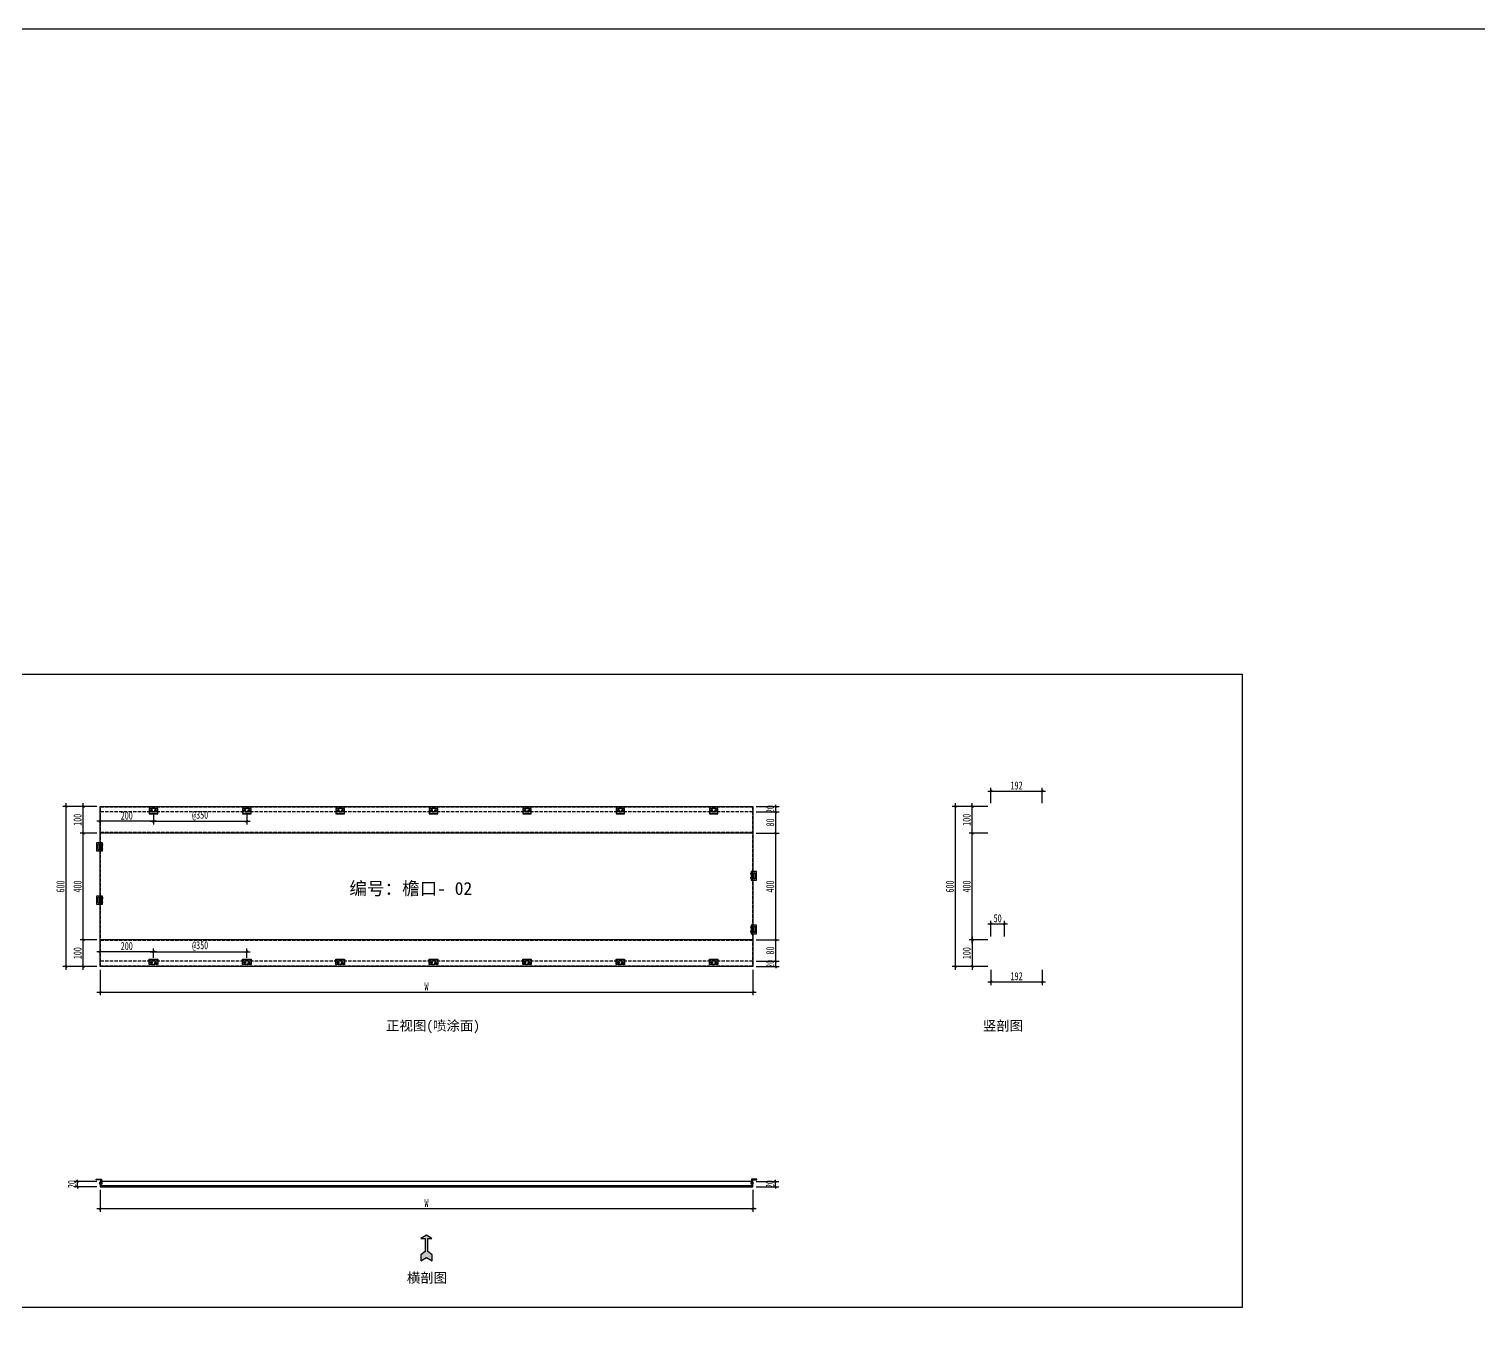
# Model space of a CAD drawing. Header units: millimetres. Extents: x 1519249 to 1604651, y -416196 to -347833.
# Drawn here: x 1579075 to 1584507, y -368923 to -364055 of the extents above; entities that cross this region are included whole.
import ezdxf

# ---------------------------------------------------------------- set-up
doc = ezdxf.new("R2010")
doc.units = ezdxf.units.MM
doc.header["$LTSCALE"] = 1000
doc.header["$MEASUREMENT"] = 0
for name, pattern in [('__DASH', [0.35, 0.25, -0.1]), ('CENTER', [2, 1.25, -0.25, 0.25, -0.25]), ('CENTERX2', [4, 2.5, -0.5, 0.5, -0.5]), ('DOTE', [2.42, 2, -0.2, 0.02, -0.2])]:
    doc.linetypes.add(name, pattern=pattern)
doc.layers.get('Defpoints').update_dxf_attribs({"color": 190})
for name, color, linetype in [('@@@@H @ 1', 2, 'Continuous'), ('BH-图层', 2, 'Continuous'), ('DIM_IDEN', 3, 'Continuous'), ('PJ', 4, 'Continuous'), ('PUB_DIM', 3, 'Continuous'), ('XC', 3, 'Continuous'), ('zx', 1, 'DOTE'), ('穿孔铝板', 161, 'Continuous')]:
    doc.layers.add(name, color=color, linetype=linetype)
doc.styles.add('黑体', font='simhei.ttf', dxfattribs={"width": 0.7})
doc.dimstyles.new('副本 BZ-6', dxfattribs={"dimscale": 12, "dimtxt": 2.5, "dimasz": 0.5, "dimexe": 1, "dimexo": 1, "dimgap": 0.5, "dimtad": 1, "dimdec": 0, "dimdsep": 46, "dimtxsty": '黑体', "dimblk": 'ARCHTICK', "dimcen": 3, "dimdle": 1, "dimclrd": 1, "dimclre": 1, "dimclrt": 2, "dimadec": 1, "dimazin": 0, "dimtfac": 1, "dimtdec": 0, "dimtix": 1, "dimtmove": 2, "dimatfit": 3, "dimldrblk": 'DOTSMALL', "dimfxl": 0, "dimtolj": 1, "dimtzin": 0, "dimarcsym": 0})

# ---------------------------------------------------------------- blocks, each defined once
blk = doc.blocks.new('_ArchTick')
at = {"color": 0, "linetype": 'ByBlock', "const_width": 0.5}
blk.add_lwpolyline([(-0.71, -0.71), (0.71, 0.71)], dxfattribs=at)
blk = doc.blocks.new('*D181')
at = {"color": 1, "lineweight": -2, "transparency": 16777216}
for p, q in [((1582611.3, -367480.6), (1582611.3, -367056.6)), ((1582669.3, -367068.6), (1582599.3, -367068.6)), ((1582669.3, -367468.6), (1582599.3, -367468.6))]:
    blk.add_line(p, q, dxfattribs=at)
at = {"layer": 'Defpoints', "color": 0, "transparency": 16777216}
for p in [(1582611.3, -367068.6), (1582681.3, -367068.6), (1582681.3, -367468.6)]:
    blk.add_point(p, dxfattribs=at)
at = {"color": 1, "lineweight": -2, "transparency": 16777216, "xscale": 6, "yscale": 6, "zscale": 6}
for p, rotation in [((1582611.3, -367068.6), 90), ((1582611.3, -367468.6), 270)]:
    blk.add_blockref('_ArchTick', p, dxfattribs=dict(at, rotation=rotation))
at = {"color": 2, "transparency": 16777216, "insert": (1582590.2, -367268.6), "char_height": 30, "attachment_point": 5, "rotation": 90, "style": '黑体'}
blk.add_mtext('\\A1;400', dxfattribs=at)
blk = doc.blocks.new('_DotSmall')
at = {"color": 0, "linetype": 'ByBlock', "const_width": 0.5}
blk.add_lwpolyline([(-0.0625, 0, 1), (0.0625, 0, 1)], format="xyb", close=True, dxfattribs=at)
blk = doc.blocks.new('*D182')
at = {"color": 1, "lineweight": -2, "transparency": 16777216}
for p, q in [((1582669.3, -366968.6), (1582599.3, -366968.6)), ((1582611.3, -367080.6), (1582611.3, -366956.6)), ((1582669.3, -367068.6), (1582599.3, -367068.6))]:
    blk.add_line(p, q, dxfattribs=at)
at = {"layer": 'Defpoints', "color": 0, "transparency": 16777216}
for p in [(1582611.3, -366968.6), (1582681.3, -366968.6), (1582681.3, -367068.6)]:
    blk.add_point(p, dxfattribs=at)
at = {"color": 1, "lineweight": -2, "transparency": 16777216, "xscale": 6, "yscale": 6, "zscale": 6}
for p, rotation in [((1582611.3, -366968.6), 90), ((1582611.3, -367068.6), 270)]:
    blk.add_blockref('_ArchTick', p, dxfattribs=dict(at, rotation=rotation))
at = {"color": 2, "transparency": 16777216, "insert": (1582590.2, -367018.6), "char_height": 30, "attachment_point": 5, "rotation": 90, "style": '黑体'}
blk.add_mtext('\\A1;100', dxfattribs=at)
blk = doc.blocks.new('*D183')
at = {"color": 1, "lineweight": -2, "transparency": 16777216}
for p, q in [((1582669.3, -366911.2), (1582885.3, -366911.2)), ((1582681.3, -366956.6), (1582681.3, -366899.2)), ((1582873.3, -366956.6), (1582873.3, -366899.2))]:
    blk.add_line(p, q, dxfattribs=at)
at = {"layer": 'Defpoints', "color": 0, "transparency": 16777216}
for p in [(1582873.3, -366911.2), (1582681.3, -366968.6), (1582873.3, -366968.6)]:
    blk.add_point(p, dxfattribs=at)
at = {"color": 1, "lineweight": -2, "transparency": 16777216, "xscale": 6, "yscale": 6, "zscale": 6, "rotation": 180}
blk.add_blockref('_ArchTick', (1582681.3, -366911.2), dxfattribs=at)
at = {"color": 1, "lineweight": -2, "transparency": 16777216, "xscale": 6, "yscale": 6, "zscale": 6}
blk.add_blockref('_ArchTick', (1582873.3, -366911.2), dxfattribs=at)
at = {"color": 2, "transparency": 16777216, "insert": (1582777.3, -366890.2), "char_height": 30, "attachment_point": 5, "style": '黑体'}
blk.add_mtext('\\A1;192', dxfattribs=at)
blk = doc.blocks.new('*D184')
at = {"color": 1, "lineweight": -2, "transparency": 16777216}
for p, q in [((1582669.3, -367468.6), (1582599.3, -367468.6)), ((1582611.3, -367456.6), (1582611.3, -367580.6)), ((1582669.3, -367568.6), (1582599.3, -367568.6))]:
    blk.add_line(p, q, dxfattribs=at)
at = {"layer": 'Defpoints', "color": 0, "transparency": 16777216}
for p in [(1582681.3, -367468.6), (1582611.3, -367568.6), (1582681.3, -367568.6)]:
    blk.add_point(p, dxfattribs=at)
at = {"color": 1, "lineweight": -2, "transparency": 16777216, "xscale": 6, "yscale": 6, "zscale": 6}
for p, rotation in [((1582611.3, -367468.6), 90), ((1582611.3, -367568.6), 270)]:
    blk.add_blockref('_ArchTick', p, dxfattribs=dict(at, rotation=rotation))
at = {"color": 2, "transparency": 16777216, "insert": (1582590.2, -367518.6), "char_height": 30, "attachment_point": 5, "rotation": 90, "style": '黑体'}
blk.add_mtext('\\A1;100', dxfattribs=at)
blk = doc.blocks.new('*D185')
at = {"color": 1, "lineweight": -2, "transparency": 16777216}
for p, q in [((1582681.3, -367580.6), (1582681.3, -367638)), ((1582873.3, -367580.6), (1582873.3, -367638)), ((1582669.3, -367626), (1582885.3, -367626))]:
    blk.add_line(p, q, dxfattribs=at)
at = {"layer": 'Defpoints', "color": 0, "transparency": 16777216}
for p in [(1582681.3, -367568.6), (1582873.3, -367568.6), (1582873.3, -367626)]:
    blk.add_point(p, dxfattribs=at)
at = {"color": 1, "lineweight": -2, "transparency": 16777216, "xscale": 6, "yscale": 6, "zscale": 6, "rotation": 180}
blk.add_blockref('_ArchTick', (1582681.3, -367626), dxfattribs=at)
at = {"color": 1, "lineweight": -2, "transparency": 16777216, "xscale": 6, "yscale": 6, "zscale": 6}
blk.add_blockref('_ArchTick', (1582873.3, -367626), dxfattribs=at)
at = {"color": 2, "transparency": 16777216, "insert": (1582777.3, -367605), "char_height": 30, "attachment_point": 5, "style": '黑体'}
blk.add_mtext('\\A1;192', dxfattribs=at)
blk = doc.blocks.new('*D186')
at = {"color": 1, "lineweight": -2, "transparency": 16777216}
for p, q in [((1582669.3, -366968.6), (1582536.3, -366968.6)), ((1582548.3, -367580.6), (1582548.3, -366956.6)), ((1582669.3, -367568.6), (1582536.3, -367568.6))]:
    blk.add_line(p, q, dxfattribs=at)
at = {"layer": 'Defpoints', "color": 0, "transparency": 16777216}
for p in [(1582548.3, -366968.6), (1582681.3, -366968.6), (1582681.3, -367568.6)]:
    blk.add_point(p, dxfattribs=at)
at = {"color": 1, "lineweight": -2, "transparency": 16777216, "xscale": 6, "yscale": 6, "zscale": 6}
for p, rotation in [((1582548.3, -366968.6), 90), ((1582548.3, -367568.6), 270)]:
    blk.add_blockref('_ArchTick', p, dxfattribs=dict(at, rotation=rotation))
at = {"color": 2, "transparency": 16777216, "insert": (1582527.2, -367268.6), "char_height": 30, "attachment_point": 5, "rotation": 90, "style": '黑体'}
blk.add_mtext('\\A1;600', dxfattribs=at)
blk = doc.blocks.new('*D187')
at = {"color": 1, "lineweight": -2, "transparency": 16777216}
for p, q in [((1579329.9, -367468.6), (1579267, -367468.6)), ((1579279, -367580.6), (1579279, -367456.6)), ((1579329.9, -367568.6), (1579267, -367568.6))]:
    blk.add_line(p, q, dxfattribs=at)
at = {"layer": 'Defpoints', "color": 0, "transparency": 16777216}
for p in [(1579279, -367468.6), (1579341.9, -367468.6), (1579341.9, -367568.6)]:
    blk.add_point(p, dxfattribs=at)
at = {"color": 1, "lineweight": -2, "transparency": 16777216, "xscale": 6, "yscale": 6, "zscale": 6}
for p, rotation in [((1579279, -367468.6), 90), ((1579279, -367568.6), 270)]:
    blk.add_blockref('_ArchTick', p, dxfattribs=dict(at, rotation=rotation))
at = {"color": 2, "transparency": 16777216, "insert": (1579257.8, -367518.6), "char_height": 30, "attachment_point": 5, "rotation": 90, "style": '黑体'}
blk.add_mtext('\\A1;100', dxfattribs=at)
blk = doc.blocks.new('*D188')
at = {"color": 1, "lineweight": -2, "transparency": 16777216}
for p, q in [((1579279, -367480.6), (1579279, -367056.6)), ((1579329.9, -367068.6), (1579267, -367068.6)), ((1579329.9, -367468.6), (1579267, -367468.6))]:
    blk.add_line(p, q, dxfattribs=at)
at = {"layer": 'Defpoints', "color": 0, "transparency": 16777216}
for p in [(1579279, -367068.6), (1579341.9, -367068.6), (1579341.9, -367468.6)]:
    blk.add_point(p, dxfattribs=at)
at = {"color": 1, "lineweight": -2, "transparency": 16777216, "xscale": 6, "yscale": 6, "zscale": 6}
for p, rotation in [((1579279, -367068.6), 90), ((1579279, -367468.6), 270)]:
    blk.add_blockref('_ArchTick', p, dxfattribs=dict(at, rotation=rotation))
at = {"color": 2, "transparency": 16777216, "insert": (1579257.8, -367268.6), "char_height": 30, "attachment_point": 5, "rotation": 90, "style": '黑体'}
blk.add_mtext('\\A1;400', dxfattribs=at)
blk = doc.blocks.new('*D189')
at = {"color": 1, "lineweight": -2, "transparency": 16777216}
for p, q in [((1579329.9, -366968.6), (1579267, -366968.6)), ((1579279, -367080.6), (1579279, -366956.6)), ((1579329.9, -367068.6), (1579267, -367068.6))]:
    blk.add_line(p, q, dxfattribs=at)
at = {"layer": 'Defpoints', "color": 0, "transparency": 16777216}
for p in [(1579279, -366968.6), (1579341.9, -366968.6), (1579341.9, -367068.6)]:
    blk.add_point(p, dxfattribs=at)
at = {"color": 1, "lineweight": -2, "transparency": 16777216, "xscale": 6, "yscale": 6, "zscale": 6}
for p, rotation in [((1579279, -366968.6), 90), ((1579279, -367068.6), 270)]:
    blk.add_blockref('_ArchTick', p, dxfattribs=dict(at, rotation=rotation))
at = {"color": 2, "transparency": 16777216, "insert": (1579257.8, -367018.6), "char_height": 30, "attachment_point": 5, "rotation": 90, "style": '黑体'}
blk.add_mtext('\\A1;100', dxfattribs=at)
blk = doc.blocks.new('*D190')
at = {"color": 1, "lineweight": -2, "transparency": 16777216}
for p, q in [((1579329.9, -366968.6), (1579202.4, -366968.6)), ((1579214.4, -367580.6), (1579214.4, -366956.6)), ((1579329.9, -367568.6), (1579202.4, -367568.6))]:
    blk.add_line(p, q, dxfattribs=at)
at = {"layer": 'Defpoints', "color": 0, "transparency": 16777216}
for p in [(1579214.4, -366968.6), (1579341.9, -366968.6), (1579341.9, -367568.6)]:
    blk.add_point(p, dxfattribs=at)
at = {"color": 1, "lineweight": -2, "transparency": 16777216, "xscale": 6, "yscale": 6, "zscale": 6}
for p, rotation in [((1579214.4, -366968.6), 90), ((1579214.4, -367568.6), 270)]:
    blk.add_blockref('_ArchTick', p, dxfattribs=dict(at, rotation=rotation))
at = {"color": 2, "transparency": 16777216, "insert": (1579193.2, -367268.6), "char_height": 30, "attachment_point": 5, "rotation": 90, "style": '黑体'}
blk.add_mtext('\\A1;600', dxfattribs=at)
blk = doc.blocks.new('*D191')
at = {"color": 1, "lineweight": -2, "transparency": 16777216}
for p, q in [((1579341.9, -367580.6), (1579341.9, -367676.4)), ((1581788.8, -367580.6), (1581788.8, -367676.4)), ((1579329.9, -367664.4), (1581800.8, -367664.4))]:
    blk.add_line(p, q, dxfattribs=at)
at = {"layer": 'Defpoints', "color": 0, "transparency": 16777216}
for p in [(1579341.9, -367568.6), (1581788.8, -367568.6), (1581788.8, -367664.4)]:
    blk.add_point(p, dxfattribs=at)
at = {"color": 1, "lineweight": -2, "transparency": 16777216, "xscale": 6, "yscale": 6, "zscale": 6, "rotation": 180}
blk.add_blockref('_ArchTick', (1579341.9, -367664.4), dxfattribs=at)
at = {"color": 1, "lineweight": -2, "transparency": 16777216, "xscale": 6, "yscale": 6, "zscale": 6}
blk.add_blockref('_ArchTick', (1581788.8, -367664.4), dxfattribs=at)
at = {"color": 2, "transparency": 16777216, "insert": (1580565.4, -367643.4), "char_height": 30, "attachment_point": 5, "style": '黑体'}
blk.add_mtext('\\A1;W', dxfattribs=at)
blk = doc.blocks.new('*D192')
at = {"color": 1, "lineweight": -2, "transparency": 16777216}
for p, q in [((1581874.8, -367548.6), (1581874.8, -367542.6)), ((1581800.8, -367548.6), (1581886.8, -367548.6)), ((1581800.8, -367568.6), (1581886.8, -367568.6)), ((1581874.8, -367568.6), (1581874.8, -367548.6)), ((1581874.8, -367568.6), (1581874.8, -367574.6))]:
    blk.add_line(p, q, dxfattribs=at)
at = {"layer": 'Defpoints', "color": 0, "transparency": 16777216}
for p in [(1581788.8, -367548.6), (1581788.8, -367568.6), (1581874.8, -367548.6)]:
    blk.add_point(p, dxfattribs=at)
at = {"color": 1, "lineweight": -2, "transparency": 16777216, "xscale": 6, "yscale": 6, "zscale": 6}
for p, rotation in [((1581874.8, -367548.6), 270), ((1581874.8, -367568.6), 90)]:
    blk.add_blockref('_ArchTick', p, dxfattribs=dict(at, rotation=rotation))
at = {"color": 2, "transparency": 16777216, "insert": (1581853.6, -367558.6), "char_height": 30, "attachment_point": 5, "rotation": 90, "style": '黑体'}
blk.add_mtext('\\A1;20', dxfattribs=at)
blk = doc.blocks.new('*D193')
at = {"color": 1, "lineweight": -2, "transparency": 16777216}
for p, q in [((1581800.8, -367468.6), (1581886.8, -367468.6)), ((1581874.8, -367560.6), (1581874.8, -367456.6)), ((1581800.8, -367548.6), (1581886.8, -367548.6))]:
    blk.add_line(p, q, dxfattribs=at)
at = {"layer": 'Defpoints', "color": 0, "transparency": 16777216}
for p in [(1581788.8, -367468.6), (1581874.8, -367468.6), (1581788.8, -367548.6)]:
    blk.add_point(p, dxfattribs=at)
at = {"color": 1, "lineweight": -2, "transparency": 16777216, "xscale": 6, "yscale": 6, "zscale": 6}
for p, rotation in [((1581874.8, -367468.6), 90), ((1581874.8, -367548.6), 270)]:
    blk.add_blockref('_ArchTick', p, dxfattribs=dict(at, rotation=rotation))
at = {"color": 2, "transparency": 16777216, "insert": (1581853.6, -367508.6), "char_height": 30, "attachment_point": 5, "rotation": 90, "style": '黑体'}
blk.add_mtext('\\A1;80', dxfattribs=at)
blk = doc.blocks.new('*D194')
at = {"color": 1, "lineweight": -2, "transparency": 16777216}
for p, q in [((1581874.8, -367480.6), (1581874.8, -367056.6)), ((1581800.8, -367068.6), (1581886.8, -367068.6)), ((1581800.8, -367468.6), (1581886.8, -367468.6))]:
    blk.add_line(p, q, dxfattribs=at)
at = {"layer": 'Defpoints', "color": 0, "transparency": 16777216}
for p in [(1581788.8, -367068.6), (1581874.8, -367068.6), (1581788.8, -367468.6)]:
    blk.add_point(p, dxfattribs=at)
at = {"color": 1, "lineweight": -2, "transparency": 16777216, "xscale": 6, "yscale": 6, "zscale": 6}
for p, rotation in [((1581874.8, -367068.6), 90), ((1581874.8, -367468.6), 270)]:
    blk.add_blockref('_ArchTick', p, dxfattribs=dict(at, rotation=rotation))
at = {"color": 2, "transparency": 16777216, "insert": (1581853.6, -367268.6), "char_height": 30, "attachment_point": 5, "rotation": 90, "style": '黑体'}
blk.add_mtext('\\A1;400', dxfattribs=at)
blk = doc.blocks.new('*D195')
at = {"color": 1, "lineweight": -2, "transparency": 16777216}
for p, q in [((1581800.8, -366988.6), (1581886.8, -366988.6)), ((1581874.8, -367080.6), (1581874.8, -366976.6)), ((1581800.8, -367068.6), (1581886.8, -367068.6))]:
    blk.add_line(p, q, dxfattribs=at)
at = {"layer": 'Defpoints', "color": 0, "transparency": 16777216}
for p in [(1581788.8, -366988.6), (1581874.8, -366988.6), (1581788.8, -367068.6)]:
    blk.add_point(p, dxfattribs=at)
at = {"color": 1, "lineweight": -2, "transparency": 16777216, "xscale": 6, "yscale": 6, "zscale": 6}
for p, rotation in [((1581874.8, -366988.6), 90), ((1581874.8, -367068.6), 270)]:
    blk.add_blockref('_ArchTick', p, dxfattribs=dict(at, rotation=rotation))
at = {"color": 2, "transparency": 16777216, "insert": (1581853.6, -367028.6), "char_height": 30, "attachment_point": 5, "rotation": 90, "style": '黑体'}
blk.add_mtext('\\A1;80', dxfattribs=at)
blk = doc.blocks.new('*D196')
at = {"color": 1, "lineweight": -2, "transparency": 16777216}
for p, q in [((1581800.8, -366968.6), (1581886.8, -366968.6)), ((1581800.8, -366988.6), (1581886.8, -366988.6)), ((1581874.8, -366968.6), (1581874.8, -366962.6)), ((1581874.8, -366988.6), (1581874.8, -366968.6)), ((1581874.8, -366988.6), (1581874.8, -366994.6))]:
    blk.add_line(p, q, dxfattribs=at)
at = {"layer": 'Defpoints', "color": 0, "transparency": 16777216}
for p in [(1581788.8, -366968.6), (1581788.8, -366988.6), (1581874.8, -366968.6)]:
    blk.add_point(p, dxfattribs=at)
at = {"color": 1, "lineweight": -2, "transparency": 16777216, "xscale": 6, "yscale": 6, "zscale": 6}
for p, rotation in [((1581874.8, -366968.6), 270), ((1581874.8, -366988.6), 90)]:
    blk.add_blockref('_ArchTick', p, dxfattribs=dict(at, rotation=rotation))
at = {"color": 2, "transparency": 16777216, "insert": (1581853.6, -366978.6), "char_height": 30, "attachment_point": 5, "rotation": 90, "style": '黑体'}
blk.add_mtext('\\A1;20', dxfattribs=at)
blk = doc.blocks.new('gfrgrthgthyjyj')
at = {"color": 138, "linetype": 'Continuous'}
for p, q in [((4444212.8, 665049.9), (4444212.8, 665056.3)), ((4444215.2, 665058.1), (4444213.5, 665059)), ((4444215.2, 665058.1), (4444216.9, 665059)), ((4444217.6, 665049.9), (4444217.6, 665056.3)), ((4444220.2, 665049.9), (4444210.2, 665049.9)), ((4444210.2, 665049.4), (4444210.2, 665049.9)), ((4444216.5, 665047.8), (4444213.9, 665047.8)), ((4444220.2, 665049.4), (4444220.2, 665049.9))]:
    blk.add_line(p, q, dxfattribs=at)
at = {"color": 1, "linetype": 'CENTER', "ltscale": 2.357948}
blk.add_line((4444215.2, 665046.9), (4444215.2, 665059.6), dxfattribs=at)
at = {"color": 138, "linetype": 'Continuous'}
for centre, radius, start, end in [((4444212.8, 665057.7), 1.44, 62.13766, 270.00283), ((4444217.6, 665057.7), 1.44, 270.00283, 117.868), ((4444215.2, 665055.9), 8.16, 232.44522, 260.55436), ((4444215.2, 665055.9), 8.16, 279.45131, 307.56044)]:
    blk.add_arc(centre, radius, start, end, dxfattribs=at)
blk = doc.blocks.new('grgthyj')
at = {"layer": 'XC', "color": 165}
for p, q in [((-1090874.5, 362332.3), (-1090874.5, 362300.3)), ((-1090866.9, 362308.3), (-1090866.9, 362324.3)), ((-1090860.9, 362308.3), (-1090860.9, 362324.3))]:
    blk.add_line(p, q, dxfattribs=at)
blk.add_lwpolyline([(-1090876.9, 362332.3), (-1090876.9, 362300.3), (-1090856.9, 362300.3), (-1090856.9, 362332.3)], close=True, dxfattribs=at)
for centre, start, end in [((-1090863.9, 362324.3), 0, 180), ((-1090863.9, 362308.3), 180, 0)]:
    blk.add_arc(centre, 3, start, end, dxfattribs=at)
at = {"layer": 'DIM_IDEN', "color": 8, "yscale": 0.7812485824527613, "zscale": 0.7812485824527613, "rotation": 90}
for p, xscale in [((-571302.3, -3109712.8), 0.7812485824527613), ((-571302.3, 3834345.4), -0.7812485824527613)]:
    blk.add_blockref('gfrgrthgthyjyj', p, dxfattribs=dict(at, xscale=xscale))
blk = doc.blocks.new('A$Ce385b8f0')
at = {"layer": 'PJ', "color": 8}
for centre, radius in [((8, 13.6), 3.2), ((8, 13.6), 1.52), ((24, 13.6), 3.2), ((24, 13.6), 1.52)]:
    blk.add_circle(centre, radius, dxfattribs=at)
at = {"layer": 'XC', "color": 8}
for p, q in [((0, 2.4), (32, 2.4)), ((8, 2.4), (8, 0)), ((24, 2.4), (24, 0))]:
    blk.add_line(p, q, dxfattribs=at)
blk.add_lwpolyline([(0, 0), (32, 0), (32, 20), (0, 20)], close=True, dxfattribs=at)
at = {"layer": 'zx', "color": 8, "linetype": 'CENTERX2', "ltscale": 0.05}
for p, q in [((13.6, 13.6), (2.4, 13.6)), ((8, 19.2), (8, 8)), ((18.4, 13.6), (29.6, 13.6)), ((24, 19.2), (24, 8))]:
    blk.add_line(p, q, dxfattribs=at)
blk = doc.blocks.new('*D197')
at = {"color": 1, "lineweight": -2, "transparency": 16777216}
for p, q in [((1579553.9, -367513), (1579329.9, -367513)), ((1579341.9, -367536.6), (1579341.9, -367501)), ((1579541.9, -367536.6), (1579541.9, -367501))]:
    blk.add_line(p, q, dxfattribs=at)
at = {"layer": 'Defpoints', "color": 0, "transparency": 16777216}
for p in [(1579341.9, -367513), (1579341.9, -367548.6), (1579541.9, -367548.6)]:
    blk.add_point(p, dxfattribs=at)
at = {"color": 1, "lineweight": -2, "transparency": 16777216, "xscale": 6, "yscale": 6, "zscale": 6, "rotation": 180}
blk.add_blockref('_ArchTick', (1579341.9, -367513), dxfattribs=at)
at = {"color": 1, "lineweight": -2, "transparency": 16777216, "xscale": 6, "yscale": 6, "zscale": 6}
blk.add_blockref('_ArchTick', (1579541.9, -367513), dxfattribs=at)
at = {"color": 2, "transparency": 16777216, "insert": (1579441.9, -367491.9), "char_height": 30, "attachment_point": 5, "style": '黑体'}
blk.add_mtext('\\A1;200', dxfattribs=at)
blk = doc.blocks.new('*D198')
at = {"color": 1, "lineweight": -2, "transparency": 16777216}
for p, q in [((1579529.9, -367513), (1579903.9, -367513)), ((1579541.9, -367536.6), (1579541.9, -367501)), ((1579891.9, -367536.6), (1579891.9, -367501))]:
    blk.add_line(p, q, dxfattribs=at)
at = {"layer": 'Defpoints', "color": 0, "transparency": 16777216}
for p in [(1579891.9, -367513), (1579541.9, -367548.6), (1579891.9, -367548.6)]:
    blk.add_point(p, dxfattribs=at)
at = {"color": 1, "lineweight": -2, "transparency": 16777216, "xscale": 6, "yscale": 6, "zscale": 6, "rotation": 180}
blk.add_blockref('_ArchTick', (1579541.9, -367513), dxfattribs=at)
at = {"color": 1, "lineweight": -2, "transparency": 16777216, "xscale": 6, "yscale": 6, "zscale": 6}
blk.add_blockref('_ArchTick', (1579891.9, -367513), dxfattribs=at)
at = {"color": 2, "transparency": 16777216, "insert": (1579716.9, -367491.9), "char_height": 30, "attachment_point": 5, "style": '黑体'}
blk.add_mtext('\\A1;@350', dxfattribs=at)
blk = doc.blocks.new('*D199')
at = {"color": 1, "lineweight": -2, "transparency": 16777216}
for p, q in [((1579341.9, -367000.6), (1579341.9, -367036.1)), ((1579541.9, -367000.6), (1579541.9, -367036.1)), ((1579553.9, -367024.1), (1579329.9, -367024.1))]:
    blk.add_line(p, q, dxfattribs=at)
at = {"layer": 'Defpoints', "color": 0, "transparency": 16777216}
for p in [(1579341.9, -366988.6), (1579541.9, -366988.6), (1579341.9, -367024.1)]:
    blk.add_point(p, dxfattribs=at)
at = {"color": 1, "lineweight": -2, "transparency": 16777216, "xscale": 6, "yscale": 6, "zscale": 6, "rotation": 180}
blk.add_blockref('_ArchTick', (1579341.9, -367024.1), dxfattribs=at)
at = {"color": 1, "lineweight": -2, "transparency": 16777216, "xscale": 6, "yscale": 6, "zscale": 6}
blk.add_blockref('_ArchTick', (1579541.9, -367024.1), dxfattribs=at)
at = {"color": 2, "transparency": 16777216, "insert": (1579441.9, -367002.9), "char_height": 30, "attachment_point": 5, "style": '黑体'}
blk.add_mtext('\\A1;200', dxfattribs=at)
blk = doc.blocks.new('*D200')
at = {"color": 1, "lineweight": -2, "transparency": 16777216}
for p, q in [((1579541.9, -367000.6), (1579541.9, -367036.1)), ((1579891.9, -367000.6), (1579891.9, -367036.1)), ((1579529.9, -367024.1), (1579903.9, -367024.1))]:
    blk.add_line(p, q, dxfattribs=at)
at = {"layer": 'Defpoints', "color": 0, "transparency": 16777216}
for p in [(1579541.9, -366988.6), (1579891.9, -366988.6), (1579891.9, -367024.1)]:
    blk.add_point(p, dxfattribs=at)
at = {"color": 1, "lineweight": -2, "transparency": 16777216, "xscale": 6, "yscale": 6, "zscale": 6, "rotation": 180}
blk.add_blockref('_ArchTick', (1579541.9, -367024.1), dxfattribs=at)
at = {"color": 1, "lineweight": -2, "transparency": 16777216, "xscale": 6, "yscale": 6, "zscale": 6}
blk.add_blockref('_ArchTick', (1579891.9, -367024.1), dxfattribs=at)
at = {"color": 2, "transparency": 16777216, "insert": (1579716.9, -367002.9), "char_height": 30, "attachment_point": 5, "style": '黑体'}
blk.add_mtext('\\A1;@350', dxfattribs=at)
blk = doc.blocks.new('*D201')
at = {"color": 1, "lineweight": -2, "transparency": 16777216}
for p, q in [((1581800.8, -368374), (1581885.5, -368374)), ((1581800.8, -368394), (1581885.5, -368394)), ((1581873.5, -368374), (1581873.5, -368368)), ((1581873.5, -368394), (1581873.5, -368374)), ((1581873.5, -368394), (1581873.5, -368400))]:
    blk.add_line(p, q, dxfattribs=at)
at = {"layer": 'Defpoints', "color": 0, "transparency": 16777216}
for p in [(1581788.8, -368374), (1581788.8, -368394), (1581873.5, -368374)]:
    blk.add_point(p, dxfattribs=at)
at = {"color": 1, "lineweight": -2, "transparency": 16777216, "xscale": 6, "yscale": 6, "zscale": 6}
for p, rotation in [((1581873.5, -368374), 270), ((1581873.5, -368394), 90)]:
    blk.add_blockref('_ArchTick', p, dxfattribs=dict(at, rotation=rotation))
at = {"color": 2, "transparency": 16777216, "insert": (1581852.3, -368384), "char_height": 30, "attachment_point": 5, "rotation": 90, "style": '黑体'}
blk.add_mtext('\\A1;20', dxfattribs=at)
blk = doc.blocks.new('*D202')
at = {"color": 1, "lineweight": -2, "transparency": 16777216}
for p, q in [((1579341.9, -368406), (1579341.9, -368488.1)), ((1581788.8, -368406), (1581788.8, -368488.1)), ((1579329.9, -368476.1), (1581800.8, -368476.1))]:
    blk.add_line(p, q, dxfattribs=at)
at = {"layer": 'Defpoints', "color": 0, "transparency": 16777216}
for p in [(1579341.9, -368394), (1581788.8, -368394), (1581788.8, -368476.1)]:
    blk.add_point(p, dxfattribs=at)
at = {"color": 1, "lineweight": -2, "transparency": 16777216, "xscale": 6, "yscale": 6, "zscale": 6, "rotation": 180}
blk.add_blockref('_ArchTick', (1579341.9, -368476.1), dxfattribs=at)
at = {"color": 1, "lineweight": -2, "transparency": 16777216, "xscale": 6, "yscale": 6, "zscale": 6}
blk.add_blockref('_ArchTick', (1581788.8, -368476.1), dxfattribs=at)
at = {"color": 2, "transparency": 16777216, "insert": (1580565.4, -368455.1), "char_height": 30, "width": 11.699, "attachment_point": 5, "style": '黑体'}
blk.add_mtext('\\A1;W', dxfattribs=at)
blk = doc.blocks.new('*U173')
h = blk.add_hatch(color=5)
h.set_gradient(color1=(0, 0, 255), rotation=180, one_color=1, tint=1)
h.paths.add_polyline_path([(0, 0), (0.144338, -0.25), (0.144338, -0.0625), (0.730662, -0.0625), (0.875, -0.25), (1.144338, -0.25), (1, 0), (1.144338, 0.25), (0.875, 0.25), (0.730662, 0.0625), (0.144338, 0.0625), (0.144338, 0.25)])
at = {"color": 0, "linetype": 'Continuous'}
blk.add_lwpolyline([(0, 0), (0.144338, -0.25), (0.144338, -0.0625), (0.730662, -0.0625), (0.875, -0.25), (1.144338, -0.25), (1, 0), (1.144338, 0.25), (0.875, 0.25), (0.730662, 0.0625), (0.144338, 0.0625), (0.144338, 0.25)], close=True, dxfattribs=at)
blk = doc.blocks.new('*D203')
at = {"color": 1, "lineweight": -2, "transparency": 16777216}
for p, q in [((1579329.9, -368374), (1579245.2, -368374)), ((1579329.9, -368394), (1579245.2, -368394)), ((1579257.2, -368374), (1579257.2, -368368)), ((1579257.2, -368394), (1579257.2, -368374)), ((1579257.2, -368394), (1579257.2, -368400))]:
    blk.add_line(p, q, dxfattribs=at)
at = {"layer": 'Defpoints', "color": 0, "transparency": 16777216}
for p in [(1579257.2, -368374), (1579341.9, -368374), (1579341.9, -368394)]:
    blk.add_point(p, dxfattribs=at)
at = {"color": 1, "lineweight": -2, "transparency": 16777216, "xscale": 6, "yscale": 6, "zscale": 6}
for p, rotation in [((1579257.2, -368374), 270), ((1579257.2, -368394), 90)]:
    blk.add_blockref('_ArchTick', p, dxfattribs=dict(at, rotation=rotation))
at = {"color": 2, "transparency": 16777216, "insert": (1579236.1, -368384), "char_height": 30, "attachment_point": 5, "rotation": 90, "style": '黑体'}
blk.add_mtext('\\A1;20', dxfattribs=at)
blk = doc.blocks.new('*D605')
at = {"color": 1, "lineweight": -2, "transparency": 16777216}
for p, q in [((1582669.3, -367408.9), (1582743.3, -367408.9)), ((1582681.3, -367456.6), (1582681.3, -367396.9)), ((1582731.3, -367456.6), (1582731.3, -367396.9))]:
    blk.add_line(p, q, dxfattribs=at)
at = {"layer": 'Defpoints', "color": 0, "transparency": 16777216}
for p in [(1582731.3, -367408.9), (1582681.3, -367468.6), (1582731.3, -367468.6)]:
    blk.add_point(p, dxfattribs=at)
at = {"color": 1, "lineweight": -2, "transparency": 16777216, "xscale": 6, "yscale": 6, "zscale": 6, "rotation": 180}
blk.add_blockref('_ArchTick', (1582681.3, -367408.9), dxfattribs=at)
at = {"color": 1, "lineweight": -2, "transparency": 16777216, "xscale": 6, "yscale": 6, "zscale": 6}
blk.add_blockref('_ArchTick', (1582731.3, -367408.9), dxfattribs=at)
at = {"color": 2, "transparency": 16777216, "insert": (1582706.3, -367387.8), "char_height": 30, "attachment_point": 5, "style": '黑体'}
blk.add_mtext('\\A1;50', dxfattribs=at)

msp = doc.modelspace()

# ---------------------------------------------------------------- linework, layer by layer
at = {"color": 3}
for p, q in [((1581788.8, -367068.6), (1579341.9, -367068.6)), ((1581788.8, -367468.6), (1579341.9, -367468.6))]:
    msp.add_line(p, q, dxfattribs=at)
at = {"color": 6}
msp.add_lwpolyline([(1574688.9, -364054.6), (1599228.1, -364054.6), (1599228.1, -398330.1), (1574688.9, -398330.1)], close=True, dxfattribs=at)
at = {"color": 2}
msp.add_lwpolyline([(1578392.9, -366473), (1583622.7, -366473), (1583622.7, -368846.9), (1578392.9, -368846.9)], close=True, dxfattribs=at)
at = {"color": 3}
msp.add_lwpolyline([(1581788.8, -367568.6), (1579341.9, -367568.6), (1579341.9, -366968.6), (1581788.8, -366968.6)], close=True, dxfattribs=at)
for points in [[(1581788.8, -368374), (1581785.8, -368374), (1581785.8, -368391), (1579344.9, -368391), (1579344.9, -368374), (1579341.9, -368374), (1579341.9, -368394), (1581788.8, -368394), (1581788.8, -368374)], [(1581785.8, -368374), (1579344.9, -368374)]]:
    msp.add_lwpolyline(points, dxfattribs=at)
at = {"layer": 'PUB_DIM', "color": 114, "linetype": '__DASH', "ltscale": 0.05, "true_color": 0x139b48}
for p, q in [((1581788.8, -366988.6), (1579341.9, -366988.6)), ((1581788.8, -367548.6), (1579341.9, -367548.6))]:
    msp.add_line(p, q, dxfattribs=at)
at = {"layer": 'PUB_DIM', "color": 59, "linetype": '__DASH', "ltscale": 0.05}
for p, q in [((1581788.8, -367066.6), (1579341.9, -367066.6)), ((1581788.8, -367470.6), (1579341.9, -367470.6))]:
    msp.add_line(p, q, dxfattribs=at)
msp.add_lwpolyline([(1581786.8, -367566.6), (1579343.9, -367566.6), (1579343.9, -366970.6), (1581786.8, -366970.6)], close=True, dxfattribs=at)
at = {"layer": '穿孔铝板', "lineweight": 25}
for points in [[(1579326.9, -368366), (1579346.9, -368366), (1579346.9, -368386), (1579344.9, -368386), (1579344.9, -368368), (1579326.9, -368368)], [(1581803.8, -368366), (1581783.8, -368366), (1581783.8, -368386), (1581785.8, -368386), (1581785.8, -368368), (1581803.8, -368368)]]:
    msp.add_lwpolyline(points, close=True, dxfattribs=at)

# ---------------------------------------------------------------- block references
at = {"color": 3}
for p in [(1579525.9, -366996.6), (1579875.9, -366996.6), (1580225.9, -366996.6), (1580575.9, -366996.6), (1580925.9, -366996.6), (1581275.9, -366996.6), (1581625.9, -366996.6)]:
    msp.add_blockref('A$Ce385b8f0', p, dxfattribs=at)
at = {"color": 2, "xscale": -1}
for p in [(488472.5, -729435.9), (488472.5, -729635.9)]:
    msp.add_blockref('grgthyj', p, dxfattribs=at)
at = {"color": 2}
for p in [(2672659.5, -729544.6), (2672659.5, -729745.9)]:
    msp.add_blockref('grgthyj', p, dxfattribs=at)
at = {"color": 3, "xscale": -1, "rotation": 180}
for p in [(1579525.9, -367540.6), (1579875.9, -367540.6), (1580225.9, -367540.6), (1580575.9, -367540.6), (1580925.9, -367540.6), (1581275.9, -367540.6), (1581625.9, -367540.6)]:
    msp.add_blockref('A$Ce385b8f0', p, dxfattribs=at)
at = {"layer": '@@@@H @ 1', "xscale": 83.8660738650834, "yscale": 83.8660738650834, "zscale": 83.8660738650834, "rotation": 270.1024305187298}
msp.add_blockref('*U173', (1580565, -368575.8), dxfattribs=at)
at = {"layer": 'DIM_IDEN', "color": 8, "yscale": 0.7812485824527613, "zscale": 0.7812485824527613}
for p, xscale, rotation in [((1059772.6, -3840416.9), -0.7812485824527613, 270), ((2101358.1, -3840416.9), 0.7812485824527613, 90)]:
    msp.add_blockref('gfrgrthgthyjyj', p, dxfattribs=dict(at, xscale=xscale, rotation=rotation))

# ---------------------------------------------------------------- texts
at = {"layer": 'BH-图层', "color": 6, "style": '黑体'}
for s, p in [('正视图(喷涂面)', (1580413.6, -367808.8)), ('竖剖图', (1582650.7, -367808.8)), ('横剖图', (1580491.7, -368753.7))]:
    msp.add_text(s, height=36.9, dxfattribs=at).set_placement(p)
at = {"layer": 'DIM_IDEN', "color": 1, "style": '黑体'}
msp.add_text('编号：檐口- 02', height=48.25, dxfattribs=at).set_placement((1580276.4, -367300.1))

# ---------------------------------------------------------------- dimensions: what is measured, and where the dimension line sits
for p1, p2, distance, picture, middle in [((1582681.3, -366968.6), (1582873.3, -366968.6), 57.4, '*D183', (1582777.3, -366890.2)), ((1579341.9, -367568.6), (1579341.9, -366968.6), 127.5, '*D190', (1579193.2, -367268.6)), ((1579541.9, -366988.6), (1579341.9, -366988.6), 35.5, '*D199', (1579441.9, -367002.9)), ((1582681.3, -367568.6), (1582681.3, -366968.6), 133, '*D186', (1582527.2, -367268.6)), ((1582681.3, -367468.6), (1582681.3, -367068.6), 69.9, '*D181', (1582590.2, -367268.6)), ((1579341.9, -367568.6), (1579341.9, -367468.6), 63, '*D187', (1579257.8, -367518.6)), ((1579541.9, -367548.6), (1579341.9, -367548.6), -35.5, '*D197', (1579441.9, -367491.9)), ((1581788.8, -367568.6), (1581788.8, -367548.6), -85.9, '*D192', (1581853.6, -367558.6)), ((1582681.3, -367568.6), (1582873.3, -367568.6), -57.4, '*D185', (1582777.3, -367605)), ((1579341.9, -368394), (1579341.9, -368374), 84.7, '*D203', (1579236.1, -368384)), ((1581788.8, -368394), (1581788.8, -368374), -84.7, '*D201', (1581852.3, -368384))]:
    dim = msp.add_aligned_dim(p1=p1, p2=p2, distance=distance, dimstyle='副本 BZ-6')
    dim.commit()
    dim.dimension.update_dxf_attribs({"geometry": picture, "text_midpoint": middle})
for base, p1, p2, angle, picture, middle in [((1579279, -366968.6), (1579341.9, -367068.6), (1579341.9, -366968.6), 270, '*D189', (1579257.8, -367018.6)), ((1581874.8, -366968.6), (1581788.8, -366988.6), (1581788.8, -366968.6), 270, '*D196', (1581853.6, -366978.6)), ((1581874.8, -366988.6), (1581788.8, -367068.6), (1581788.8, -366988.6), 270, '*D195', (1581853.6, -367028.6)), ((1582611.3, -366968.6), (1582681.3, -367068.6), (1582681.3, -366968.6), 270, '*D182', (1582590.2, -367018.6)), ((1579279, -367068.6), (1579341.9, -367468.6), (1579341.9, -367068.6), 270, '*D188', (1579257.8, -367268.6)), ((1581874.8, -367068.6), (1581788.8, -367468.6), (1581788.8, -367068.6), 270, '*D194', (1581853.6, -367268.6)), ((1581874.8, -367468.6), (1581788.8, -367548.6), (1581788.8, -367468.6), 270, '*D193', (1581853.6, -367508.6)), ((1582611.3, -367568.6), (1582681.3, -367468.6), (1582681.3, -367568.6), 90, '*D184', (1582590.2, -367518.6))]:
    dim = msp.add_linear_dim(base=base, p1=p1, p2=p2, angle=angle, dimstyle='副本 BZ-6')
    dim.commit()
    dim.dimension.update_dxf_attribs({"geometry": picture, "text_midpoint": middle})
for base, p1, p2, picture, middle in [((1579891.9, -367024.1), (1579541.9, -366988.6), (1579891.9, -366988.6), '*D200', (1579716.9, -367002.9)), ((1579891.9, -367513), (1579541.9, -367548.6), (1579891.9, -367548.6), '*D198', (1579716.9, -367491.9))]:
    dim = msp.add_linear_dim(base=base, p1=p1, p2=p2, text='@<>', dimstyle='副本 BZ-6')
    dim.commit()
    dim.dimension.update_dxf_attribs({"geometry": picture, "text_midpoint": middle})
at = {"color": 6}
dim = msp.add_aligned_dim(p1=(1582681.3, -367468.6), p2=(1582731.3, -367468.6), distance=59.6, dimstyle='副本 BZ-6', dxfattribs=at)
dim.commit()
dim.dimension.update_dxf_attribs({"geometry": '*D605', "text_midpoint": (1582706.3, -367387.8)})
for p1, p2, distance, picture, middle in [((1579341.9, -367568.6), (1581788.8, -367568.6), -95.9, '*D191', (1580565.4, -367643.4)), ((1579341.9, -368394), (1581788.8, -368394), -82.1, '*D202', (1580565.4, -368455.1))]:
    dim = msp.add_aligned_dim(p1=p1, p2=p2, distance=distance, text='W', dimstyle='副本 BZ-6')
    dim.commit()
    dim.dimension.update_dxf_attribs({"geometry": picture, "text_midpoint": middle})

doc.saveas('drawing.dxf')
